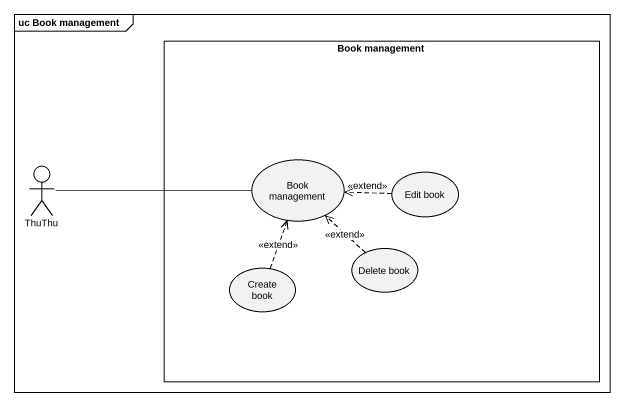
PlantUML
@startuml
mainframe uc Book management
rectangle "Book management" as Book_management {
  usecase "Book management" as Book_management_2
  usecase "Edit book" as Edit_book
  usecase "Create book" as Create_book
  usecase "Delete book" as Delete_book
}
actor ThuThu
ThuThu -right- Book_management_2
Edit_book .left.> Book_management_2 : <<extend>>
Create_book .up.> Book_management_2 : <<extend>>
Delete_book .up.> Book_management_2 : <<extend>>
@enduml
